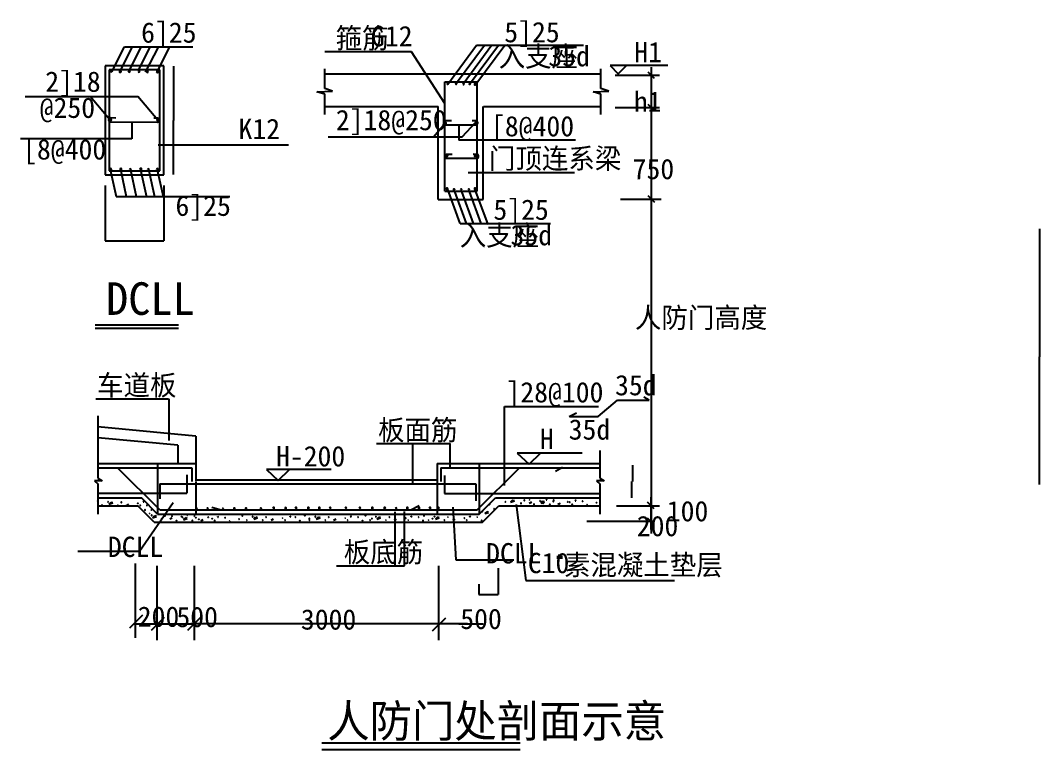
# Model space of a CAD drawing. Header units: metres. Extents: x 19583 to 79318, y 151850 to 193850.
# Drawn here: x 48193 to 60708, y 168159 to 177118 of the extents above; entities that cross this region are included whole.
import ezdxf

# ---------------------------------------------------------------- set-up
doc = ezdxf.new("R2010")
doc.units = ezdxf.units.M
for name, color, linetype in [('2', 2, 'Continuous'), ('3', 2, 'Continuous'), ('DIM1', 3, 'Continuous'), ('PDIM', 3, 'Continuous'), ('STEEL', 6, 'Continuous')]:
    doc.layers.add(name, color=color, linetype=linetype)
doc.dimstyles.get("Standard").update_dxf_attribs({"dimtxt": 2.5, "dimasz": 2.5, "dimexe": 1.25, "dimexo": 0.625, "dimtad": 1, "dimcen": 2.5, "dimazin": 3, "dimtfac": 1, "dimtmove": 0, "dimatfit": 3})

# ---------------------------------------------------------------- blocks, each defined once
blk = doc.blocks.new('*D18')
for p, q in [((54060.33, 170387.53), (54060.33, 170063.7)), ((53822.33, 170192.53), (53822.33, 170063.7)), ((53822.58, 170063.7), (53939.83, 170063.7)), ((53942.83, 170063.7), (54060.08, 170063.7))]:
    blk.add_line(p, q)
at = {"layer": 'Defpoints'}
for p in [(54060.33, 170387.53), (53822.33, 170192.53), (53822.33, 170063.7)]:
    blk.add_point(p, dxfattribs=at)
at = {"insert": (53941.33, 170063.7), "char_height": 1, "attachment_point": 5}
blk.add_mtext('200', dxfattribs=at)
blk = doc.blocks.new('*D21')
for p, q in [((50072.03, 176554.13), (50072.03, 175889.63)), ((50071.78, 175889.63), (50071.53, 175889.63)), ((50072.03, 175225.13), (50072.03, 175889.63)), ((50072.03, 175889.63), (50072.03, 175889.63)), ((50072.28, 175889.63), (50072.53, 175889.63))]:
    blk.add_line(p, q)
at = {"layer": 'Defpoints'}
for p in [(50072.03, 176554.13), (50072.03, 175889.63), (50072.03, 175225.13)]:
    blk.add_point(p, dxfattribs=at)
at = {"layer": '3', "insert": (50072.03, 175890.755), "char_height": 1, "attachment_point": 5}
blk.add_mtext('800', dxfattribs=at)
blk = doc.blocks.new('*D22')
for p, q in [((49235.03, 175090.13), (49235.03, 174409.13)), ((49955.03, 175090.13), (49955.03, 174409.13)), ((49235.28, 174409.13), (49593.53, 174409.13)), ((49596.53, 174409.13), (49954.78, 174409.13))]:
    blk.add_line(p, q)
at = {"layer": 'Defpoints'}
for p in [(49235.03, 175090.13), (49955.03, 175090.13), (49235.03, 174409.13)]:
    blk.add_point(p, dxfattribs=at)
at = {"insert": (49595.03, 174409.13), "char_height": 1, "attachment_point": 5}
blk.add_mtext('500', dxfattribs=at)
blk = doc.blocks.new('*D30')
for p, q in [((60707.91, 174555.85), (60707.91, 172986.06)), ((60707.66, 172986.06), (60707.41, 172986.06)), ((60707.91, 171416.27), (60707.91, 172986.06)), ((60707.91, 172986.06), (60707.91, 172986.06)), ((60708.16, 172986.06), (60708.41, 172986.06))]:
    blk.add_line(p, q)
at = {"layer": 'Defpoints'}
for p in [(60707.91, 174555.85), (60707.91, 172986.06), (60707.91, 171416.27)]:
    blk.add_point(p, dxfattribs=at)
at = {"insert": (60707.91, 172987.185), "char_height": 1, "attachment_point": 5}
blk.add_mtext('h', dxfattribs=at)
blk = doc.blocks.new('*D31')
for p, q in [((55707.93, 171653.13), (55707.93, 171452.13)), ((55704.43, 171452.13), (55701.68, 171452.13)), ((55701.93, 171251.13), (55701.93, 171452.13)), ((55708.18, 171452.13), (55705.43, 171452.13))]:
    blk.add_line(p, q)
at = {"layer": 'Defpoints'}
for p in [(55707.93, 171653.13), (55707.93, 171452.13), (55701.93, 171251.13)]:
    blk.add_point(p, dxfattribs=at)
at = {"insert": (55704.93, 171452.13), "char_height": 1, "attachment_point": 5}
blk.add_mtext('h', dxfattribs=at)

msp = doc.modelspace()

# ---------------------------------------------------------------- linework, layer by layer
for p, q in [((51929.12, 176282.65), (51929.12, 176521.89)), ((55322.18, 176282.65), (55322.18, 176521.89)), ((56142.88, 176563.35), (55433.77, 176563.35)), ((55433.77, 176563.35), (55533.77, 176463.35)), ((55533.77, 176463.35), (55633.77, 176563.35)), ((55979.63, 176404.13), (55899.63, 176484.13)), ((55939.63, 176544.13), (55939.63, 170813.89)), ((51929.12, 176461.43), (55309.33, 176461.43)), ((53403.67, 176362.39), (53801.17, 176362.39)), ((53403.67, 175019.47), (53403.67, 176362.39)), ((53801.17, 175019.47), (53801.17, 176362.39)), ((55497.63, 176444.13), (56039.63, 176444.13)), ((51832.84, 176241.54), (52024.08, 176248.08)), ((51929.12, 176213.5), (51832.84, 176241.54)), ((52024.08, 176248.08), (51929.12, 176282.65)), ((55225.9, 176241.54), (55417.14, 176248.08)), ((55322.18, 176213.5), (55225.9, 176241.54)), ((55417.14, 176248.08), (55322.18, 176282.65)), ((51929.12, 175960.24), (51929.12, 176213.5)), ((55322.18, 175960.24), (55322.18, 176213.5)), ((51931.24, 176061.43), (53323.67, 176061.43)), ((53323.67, 174917.59), (53323.67, 176061.43)), ((53876.17, 174917.59), (53876.17, 176061.43)), ((53881.17, 176061.43), (55309.33, 176061.43)), ((55497.63, 176046.13), (56039.63, 176046.13)), ((55979.63, 176006.13), (55899.63, 176086.13)), ((53403.67, 175019.47), (53801.17, 175019.47)), ((53323.67, 174917.59), (53876.17, 174917.59)), ((55563.63, 174921.13), (56061.63, 174921.13)), ((55981.43, 174881.13), (55901.43, 174961.13)), ((50127.32, 172031.63), (49145.33, 172123.47)), ((50127.32, 171897.63), (49145.33, 171989.47)), ((50348.32, 172010.97), (50127.32, 172031.63)), ((55933.93, 171259.13), (55933.93, 170864.13)), ((55514.43, 171153.13), (56041.43, 171153.13)), ((55973.93, 171119.13), (55893.93, 171199.13)), ((55973.93, 170924.13), (55893.93, 171004.13)), ((55148.63, 170964.13), (55973.63, 170964.13)), ((49601.5, 170445.38), (49601.5, 169534.32)), ((49869.3, 170416.68), (49869.3, 169505.62)), ((50328.3, 170416.68), (50328.3, 169505.62)), ((53328.3, 170416.68), (53328.3, 169505.62)), ((53328.3, 170416.68), (53328.3, 169505.62)), ((49535.5, 169654.32), (49695.5, 169814.32)), ((49803.3, 169625.62), (49963.3, 169785.62)), ((50248.3, 169625.62), (50408.3, 169785.62)), ((53255.3, 169618.62), (53415.3, 169778.62)), ((53684.3, 169705.62), (50284.3, 169705.62))]:
    msp.add_line(p, q)
for points in [[(53430.22, 176340.26, 1), (53445.22, 176340.26, 1)], [(53536.92, 176340.16, 1), (53551.92, 176340.16, 1)], [(53701.18, 176341.51, 1), (53716.18, 176341.51, 1)], [(53626.68, 176336.01, 1), (53641.68, 176336.01, 1)], [(53766.97, 176332.75, 1), (53781.97, 176332.75, 1)], [(53407.69, 175855.43, 1), (53422.69, 175855.43, 1)], [(53780.51, 175861.47, 1), (53795.51, 175861.47, 1)], [(53424.72, 175456.61, 1), (53439.72, 175456.61, 1)], [(53766.97, 175457.4, 1), (53781.97, 175457.4, 1)], [(53424.72, 175049.79, 1), (53439.72, 175049.79, 1)], [(53510.76, 175037.57, 1), (53525.76, 175037.57, 1)], [(53596.96, 175037.57, 1), (53611.96, 175037.57, 1)], [(53692.56, 175037.57, 1), (53707.56, 175037.57, 1)], [(53766.97, 175050.58, 1), (53781.97, 175050.58, 1)]]:
    msp.add_lwpolyline(points, format="xyb", close=True)
at = {"layer": '2'}
msp.add_line((51893.93, 168159.05), (54329.31, 168159.05), dxfattribs=at)
at = {"layer": '3'}
for p, q in [((49315.03, 176485.13), (49472.03, 176793.13)), ((49426.99, 176510.13), (49571.24, 176793.13)), ((49472.03, 176793.13), (50310.03, 176793.13)), ((49518.23, 176482.93), (49675.23, 176790.93)), ((49642.7, 176507.93), (49785.84, 176788.73)), ((49729.83, 176480.73), (49886.83, 176788.73)), ((49866.93, 176478.53), (50023.93, 176786.53)), ((52993.49, 176730.29), (51931.75, 176730.29)), ((53403.67, 176096.84), (52993.49, 176730.29)), ((53440.61, 176333.12), (53794.77, 176815.33)), ((53536.31, 176333.12), (53890.47, 176815.33)), ((53629.21, 176337.42), (53983.37, 176819.63)), ((53708.51, 176333.22), (54062.67, 176815.43)), ((53786.51, 176333.42), (54140.67, 176815.63)), ((53794.77, 176815.33), (55107.2, 176815.33)), ((49233.03, 176560.13), (49233.03, 175220.13)), ((49953.03, 176560.13), (49233.03, 176560.13)), ((49283.03, 176510.13), (49283.03, 175270.13)), ((49903.03, 176510.13), (49283.03, 176510.13)), ((49903.03, 175270.13), (49903.03, 176510.13)), ((49953.03, 175220.13), (49953.03, 176560.13)), ((48249.63, 176184.13), (49636.03, 176184.13)), ((49294.03, 175892.13), (49051.03, 176184.13)), ((49879.03, 175892.13), (49636.03, 176184.13)), ((49560.03, 175866.13), (49560.03, 175663.13)), ((53267.26, 175687.13), (53408.13, 175855.83)), ((53618.63, 175687.13), (53783.83, 175867.73)), ((53576.53, 175833.22), (53576.53, 175646.03)), ((49560.03, 175663.13), (48192.63, 175663.13)), ((51971.53, 175687.13), (53618.63, 175687.13)), ((55011.13, 175646.03), (53576.53, 175646.03)), ((49885.03, 175589.13), (51484.03, 175589.13)), ((49283.03, 175270.13), (49903.03, 175270.13)), ((49296.03, 175286.13), (49368.03, 174953.13)), ((49424.83, 175270.13), (49493.37, 174953.13)), ((49545.13, 175281.13), (49616.05, 174953.13)), ((49669.33, 175283.53), (49741.33, 174950.53)), ((49771.57, 175270.13), (49840.11, 174953.13)), ((49873.33, 175281.03), (49944.23, 174953.13)), ((53692.71, 175248.06), (54996.65, 175248.06)), ((49233.03, 175220.13), (49953.03, 175220.13)), ((53594.36, 174623.37), (53437.11, 175052.74)), ((53670.72, 174623.37), (53526.24, 175017.88)), ((53756.92, 174623.37), (53612.44, 175017.88)), ((53852.52, 174623.37), (53708.04, 175017.88)), ((53935.11, 174609.57), (53773.78, 175050.11)), ((49368.03, 174953.13), (50766.63, 174953.13)), ((53594.36, 174623.37), (54702.33, 174623.37)), ((49110.33, 173335.93), (50132.73, 173335.93)), ((49117.23, 172470.23), (50011.23, 172470.23)), ((50021.23, 171956.23), (50021.23, 172470.23)), ((55911.81, 172454.13), (55848.63, 172490.13)), ((54137.33, 172374.13), (55290.43, 172374.13)), ((54137.33, 171404.13), (54137.33, 172374.13)), ((55289.53, 172253.13), (55526.65, 172454.13)), ((55526.65, 172454.13), (55911.81, 172454.13)), ((49145.33, 172259.13), (49145.33, 171494.13)), ((54930.43, 172253.13), (55021.43, 172295.13)), ((54936.43, 172253.13), (55289.53, 172253.13)), ((52567.33, 171920.13), (53471.33, 171920.13)), ((53012.33, 171421.13), (53012.33, 171920.13)), ((53471.33, 171626.13), (53471.33, 171920.13)), ((55309.33, 171832.89), (55309.33, 171494.13)), ((49878.33, 171673.93), (49878.33, 171052.13)), ((50127.32, 171673.93), (50348.32, 171673.93)), ((53310.23, 171673.93), (53310.23, 171052.13)), ((53826.33, 171673.93), (53826.33, 171053.13)), ((54851.33, 171624.13), (54765.33, 171575.13)), ((49145.33, 171494.13), (49196.33, 171460.13)), ((55309.33, 171494.13), (55360.33, 171460.13)), ((49103.33, 171460.13), (49145.33, 171426.13)), ((49196.33, 171460.13), (49103.33, 171460.13)), ((49145.33, 171426.13), (49145.33, 171052.13)), ((55360.33, 171460.13), (55267.33, 171460.13)), ((55267.33, 171460.13), (55309.33, 171426.13)), ((55309.33, 171426.13), (55309.33, 171052.13)), ((54236.33, 171222.13), (54212.33, 171198.13)), ((54258.33, 171214.13), (54238.33, 171220.13)), ((54656.33, 171228.13), (54650.33, 171240.13)), ((54656.33, 171234.13), (54650.33, 171228.13)), ((54650.33, 171228.13), (54656.33, 171228.13)), ((55011.33, 171216.13), (55005.33, 171228.13)), ((55011.33, 171222.13), (55005.33, 171216.13)), ((55005.33, 171216.13), (55011.33, 171216.13)), ((49304.33, 171197.13), (49280.33, 171173.13)), ((49280.33, 171173.13), (49326.33, 171189.13)), ((49326.33, 171189.13), (49306.33, 171195.13)), ((49493.33, 171160.13), (49518.33, 171173.13)), ((49518.33, 171173.13), (49500.33, 171160.13)), ((49656.33, 170599.13), (50067.33, 171194.13)), ((49707.33, 171203.13), (49701.33, 171215.13)), ((49707.33, 171209.13), (49701.33, 171203.13)), ((49701.33, 171203.13), (49707.33, 171203.13)), ((50542.33, 171139.13), (50658.33, 171103.13)), ((52985.33, 171103.13), (53088.33, 171158.13)), ((53502.23, 171137.89), (53541.82, 170492.03)), ((54212.33, 171198.13), (54258.33, 171214.13)), ((54279.33, 171170.13), (54401.27, 170237.13)), ((54442.33, 171185.13), (54467.33, 171198.13)), ((54467.33, 171198.13), (54449.33, 171185.13)), ((54608.33, 171210.13), (54584.33, 171186.13)), ((54584.33, 171186.13), (54630.33, 171202.13)), ((54630.33, 171202.13), (54610.33, 171208.13)), ((54797.33, 171173.13), (54822.33, 171186.13)), ((54822.33, 171186.13), (54804.33, 171173.13)), ((49840.33, 171032.13), (49816.33, 171008.13)), ((49816.33, 171008.13), (49862.33, 171024.13)), ((49862.33, 171024.13), (49842.33, 171030.13)), ((50029.33, 170995.13), (50054.33, 171008.13)), ((50054.33, 171008.13), (50036.33, 170995.13)), ((50218.33, 171008.13), (50194.33, 170984.13)), ((50194.33, 170984.13), (50240.33, 171000.13)), ((50240.33, 171000.13), (50220.33, 171006.13)), ((50243.33, 171038.13), (50237.33, 171050.13)), ((50243.33, 171044.13), (50237.33, 171038.13)), ((50237.33, 171038.13), (50243.33, 171038.13)), ((50407.33, 170971.13), (50432.33, 170984.13)), ((50432.33, 170984.13), (50414.33, 170971.13)), ((50621.33, 171014.13), (50615.33, 171026.13)), ((50621.33, 171020.13), (50615.33, 171014.13)), ((50615.33, 171014.13), (50621.33, 171014.13)), ((51081.33, 171015.13), (51057.33, 170991.13)), ((51057.33, 170991.13), (51103.33, 171007.13)), ((51103.33, 171007.13), (51083.33, 171013.13)), ((51270.33, 170978.13), (51295.33, 170991.13)), ((51295.33, 170991.13), (51277.33, 170978.13)), ((51511.43, 171018.43), (51505.43, 171030.43)), ((51511.43, 171024.43), (51505.43, 171018.43)), ((51505.43, 171018.43), (51511.43, 171018.43)), ((51850.33, 171015.13), (51826.33, 170991.13)), ((51826.33, 170991.13), (51872.33, 171007.13)), ((51872.33, 171007.13), (51852.33, 171013.13)), ((52039.33, 170978.13), (52064.33, 170991.13)), ((52064.33, 170991.13), (52046.33, 170978.13)), ((52253.33, 171021.13), (52247.33, 171033.13)), ((52253.33, 171027.13), (52247.33, 171021.13)), ((52247.33, 171021.13), (52253.33, 171021.13)), ((52594.33, 171015.13), (52570.33, 170991.13)), ((52570.33, 170991.13), (52616.33, 171007.13)), ((52616.33, 171007.13), (52596.33, 171013.13)), ((52783.33, 170978.13), (52808.33, 170991.13)), ((52808.33, 170991.13), (52790.33, 170978.13)), ((52792.83, 170423.53), (52792.83, 171081.53)), ((52911.33, 170417.13), (52908.33, 171084.33)), ((52997.33, 171021.13), (52991.33, 171033.13)), ((52997.33, 171027.13), (52991.33, 171021.13)), ((52991.33, 171021.13), (52997.33, 171021.13)), ((53313.33, 171015.13), (53289.33, 170991.13)), ((53289.33, 170991.13), (53335.33, 171007.13)), ((53335.33, 171007.13), (53315.33, 171013.13)), ((53502.33, 170978.13), (53527.33, 170991.13)), ((53527.33, 170991.13), (53509.33, 170978.13)), ((53716.33, 171021.13), (53710.33, 171033.13)), ((53716.33, 171027.13), (53710.33, 171021.13)), ((53710.33, 171021.13), (53716.33, 171021.13)), ((53920.33, 171082.13), (53896.33, 171058.13)), ((53896.33, 171058.13), (53942.33, 171074.13)), ((53942.33, 171074.13), (53922.33, 171080.13)), ((48899.13, 170599.13), (49656.33, 170599.13)), ((53541.82, 170492.03), (54252.13, 170492.03)), ((54781.43, 170532.13), (54848.43, 170532.13)), ((54781.43, 170517.13), (54848.43, 170517.13)), ((54806.43, 170555.13), (54806.43, 170504.13)), ((54823.43, 170555.13), (54823.43, 170504.13)), ((52075.33, 170417.13), (52911.33, 170417.13)), ((54401.27, 170237.13), (56226.33, 170237.13))]:
    msp.add_line(p, q, dxfattribs=at)
for points in [[(49295.03, 176496.13, 1), (49315.03, 176496.13, 1)], [(49408.23, 176490.63, 1), (49428.23, 176490.63, 1)], [(49520.63, 176491.73, 1), (49540.63, 176491.73, 1)], [(49639.23, 176491.33, 1), (49659.23, 176491.33, 1)], [(49741.43, 176488.93, 1), (49761.43, 176488.93, 1)], [(49866.83, 176489.53, 1), (49886.83, 176489.53, 1)], [(49290.03, 175897.13, 1), (49310.03, 175897.13, 1)], [(49869.03, 175897.13, 1), (49889.03, 175897.13, 1)], [(49290.03, 175287.13, 1), (49310.03, 175287.13, 1)], [(49416.33, 175286.83, 1), (49436.33, 175286.83, 1)], [(49533.73, 175284.63, 1), (49553.73, 175284.63, 1)], [(49660.83, 175289.63, 1), (49680.83, 175289.63, 1)], [(49752.83, 175284.33, 1), (49772.83, 175284.33, 1)], [(49864.03, 175287.13, 1), (49884.03, 175287.13, 1)], [(49139.08, 171215.13, 1), (49141.58, 171215.13, 1)], [(54380.08, 171222.13, 1), (54382.58, 171222.13, 1)], [(54443.08, 171228.13, 1), (54445.58, 171228.13, 1)], [(54571.08, 171216.13, 1), (54573.58, 171216.13, 1)], [(54740.08, 171222.13, 1), (54742.58, 171222.13, 1)], [(49194.08, 171160.13, 1), (49196.58, 171160.13, 1)], [(49267.08, 171203.13, 1), (49269.58, 171203.13, 1)], [(49389.08, 171160.13, 1), (49391.58, 171160.13, 1)], [(49431.08, 171197.13, 1), (49433.58, 171197.13, 1)], [(49633.08, 171185.13, 1), (49635.58, 171185.13, 1)], [(49663.08, 171160.13, 1), (49665.58, 171160.13, 1)], [(49721.08, 171103.13, 1), (49723.58, 171103.13, 1)], [(49745.08, 171160.13, 1), (49747.58, 171160.13, 1)], [(49800.08, 171105.13, 1), (49802.58, 171105.13, 1)], [(50347.53, 171120.59, 1), (50362.53, 171120.59, 1)], [(50482.73, 171120.59, 1), (50497.73, 171120.59, 1)], [(50671.53, 171117.89, 1), (50686.53, 171117.89, 1)], [(50812.23, 171119.29, 1), (50827.23, 171119.29, 1)], [(50955.73, 171119.29, 1), (50970.73, 171119.29, 1)], [(51137.43, 171119.29, 1), (51152.43, 171119.29, 1)], [(51294.43, 171127.39, 1), (51309.43, 171127.39, 1)], [(51442.83, 171124.39, 1), (51457.83, 171124.39, 1)], [(51568.83, 171127.09, 1), (51583.83, 171127.09, 1)], [(51721.93, 171127.09, 1), (51736.93, 171127.09, 1)], [(51855.83, 171127.09, 1), (51870.83, 171127.09, 1)], [(51989.73, 171127.09, 1), (52004.73, 171127.09, 1)], [(52181.03, 171127.09, 1), (52196.03, 171127.09, 1)], [(52353.23, 171127.09, 1), (52368.23, 171127.09, 1)], [(52506.33, 171127.09, 1), (52521.33, 171127.09, 1)], [(52659.33, 171127.09, 1), (52674.33, 171127.09, 1)], [(52796.53, 171120.69, 1), (52811.53, 171120.69, 1)], [(52936.73, 171127.09, 1), (52951.73, 171127.09, 1)], [(53080.23, 171127.09, 1), (53095.23, 171127.09, 1)], [(53214.23, 171127.09, 1), (53229.23, 171127.09, 1)], [(53319.43, 171127.09, 1), (53334.43, 171127.09, 1)], [(53953.08, 171172.13, 1), (53955.58, 171172.13, 1)], [(54008.08, 171117.13, 1), (54010.58, 171117.13, 1)], [(54146.08, 171204.13, 1), (54148.58, 171204.13, 1)], [(54338.08, 171185.13, 1), (54340.58, 171185.13, 1)], [(54498.08, 171173.13, 1), (54500.58, 171173.13, 1)], [(54582.08, 171210.13, 1), (54584.58, 171210.13, 1)], [(54612.08, 171185.13, 1), (54614.58, 171185.13, 1)], [(54693.08, 171173.13, 1), (54695.58, 171173.13, 1)], [(54735.08, 171210.13, 1), (54737.58, 171210.13, 1)], [(54795.08, 171179.13, 1), (54797.58, 171179.13, 1)], [(54911.08, 171204.13, 1), (54913.58, 171204.13, 1)], [(54937.08, 171198.13, 1), (54939.58, 171198.13, 1)], [(54967.08, 171173.13, 1), (54969.58, 171173.13, 1)], [(55095.08, 171210.13, 1), (55097.58, 171210.13, 1)], [(55150.08, 171167.13, 1), (55152.58, 171167.13, 1)], [(55266.08, 171192.13, 1), (55268.58, 171192.13, 1)], [(49776.08, 171060.13, 1), (49778.58, 171060.13, 1)], [(49803.08, 171038.13, 1), (49805.58, 171038.13, 1)], [(49892.08, 171048.13, 1), (49894.58, 171048.13, 1)], [(49925.08, 170995.13, 1), (49927.58, 170995.13, 1)], [(49967.08, 171032.13, 1), (49969.58, 171032.13, 1)], [(50053.08, 171026.13, 1), (50055.58, 171026.13, 1)], [(50108.08, 170971.13, 1), (50110.58, 170971.13, 1)], [(50169.08, 171020.13, 1), (50171.58, 171020.13, 1)], [(50181.08, 171014.13, 1), (50183.58, 171014.13, 1)], [(50199.08, 170995.13, 1), (50201.58, 170995.13, 1)], [(50303.08, 170971.13, 1), (50305.58, 170971.13, 1)], [(50327.08, 171032.13, 1), (50329.58, 171032.13, 1)], [(50345.08, 171008.13, 1), (50347.58, 171008.13, 1)], [(50382.08, 170989.13, 1), (50384.58, 170989.13, 1)], [(50498.08, 171014.13, 1), (50500.58, 171014.13, 1)], [(50547.08, 170996.13, 1), (50549.58, 170996.13, 1)], [(50577.08, 170971.13, 1), (50579.58, 170971.13, 1)], [(50705.08, 171008.13, 1), (50707.58, 171008.13, 1)], [(50760.08, 170965.13, 1), (50762.58, 170965.13, 1)], [(50876.08, 170990.13, 1), (50878.58, 170990.13, 1)], [(50916.08, 171033.13, 1), (50918.58, 171033.13, 1)], [(50971.08, 170978.13, 1), (50973.58, 170978.13, 1)], [(51044.08, 171021.13, 1), (51046.58, 171021.13, 1)], [(51166.08, 170978.13, 1), (51168.58, 170978.13, 1)], [(51208.08, 171015.13, 1), (51210.58, 171015.13, 1)], [(51410.08, 171003.13, 1), (51412.58, 171003.13, 1)], [(51440.08, 170978.13, 1), (51442.58, 170978.13, 1)], [(51568.08, 171015.13, 1), (51570.58, 171015.13, 1)], [(51623.08, 170972.13, 1), (51625.58, 170972.13, 1)], [(51685.08, 171033.13, 1), (51687.58, 171033.13, 1)], [(51739.08, 170997.13, 1), (51741.58, 170997.13, 1)], [(51740.08, 170978.13, 1), (51742.58, 170978.13, 1)], [(51813.08, 171021.13, 1), (51815.58, 171021.13, 1)], [(51935.08, 170978.13, 1), (51937.58, 170978.13, 1)], [(51977.08, 171015.13, 1), (51979.58, 171015.13, 1)], [(52179.08, 171003.13, 1), (52181.58, 171003.13, 1)], [(52209.08, 170978.13, 1), (52211.58, 170978.13, 1)], [(52337.08, 171015.13, 1), (52339.58, 171015.13, 1)], [(52392.08, 170972.13, 1), (52394.58, 170972.13, 1)], [(52429.08, 171033.13, 1), (52431.58, 171033.13, 1)], [(52484.08, 170978.13, 1), (52486.58, 170978.13, 1)], [(52508.08, 170997.13, 1), (52510.58, 170997.13, 1)], [(52557.08, 171021.13, 1), (52559.58, 171021.13, 1)], [(52679.08, 170978.13, 1), (52681.58, 170978.13, 1)], [(52721.08, 171015.13, 1), (52723.58, 171015.13, 1)], [(52923.08, 171003.13, 1), (52925.58, 171003.13, 1)], [(52953.08, 170978.13, 1), (52955.58, 170978.13, 1)], [(53081.08, 171015.13, 1), (53083.58, 171015.13, 1)], [(53136.08, 170972.13, 1), (53138.58, 170972.13, 1)], [(53148.08, 171033.13, 1), (53150.58, 171033.13, 1)], [(53203.08, 170978.13, 1), (53205.58, 170978.13, 1)], [(53252.08, 170997.13, 1), (53254.58, 170997.13, 1)], [(53276.08, 171021.13, 1), (53278.58, 171021.13, 1)], [(53398.08, 170978.13, 1), (53400.58, 170978.13, 1)], [(53440.08, 171015.13, 1), (53442.58, 171015.13, 1)], [(53642.08, 171003.13, 1), (53644.58, 171003.13, 1)], [(53672.08, 170978.13, 1), (53674.58, 170978.13, 1)], [(53800.08, 171015.13, 1), (53802.58, 171015.13, 1)], [(53855.08, 170972.13, 1), (53857.58, 170972.13, 1)], [(53865.08, 171085.13, 1), (53867.58, 171085.13, 1)]]:
    msp.add_lwpolyline(points, format="xyb", close=True, dxfattribs=at)
msp.add_lwpolyline([(49110.33, 173377.93), (50132.73, 173377.93)], dxfattribs=at)
at = {"layer": 'DIM1'}
for p, q in [((50348.32, 172010.97), (50348.32, 171460.59)), ((50127.32, 171897.63), (50127.32, 171673.93)), ((55089.28, 171800.68), (54293.53, 171800.68)), ((54293.53, 171800.68), (54438.58, 171667.33)), ((54438.58, 171667.33), (54577.82, 171800.68)), ((49145.33, 171673.93), (50127.32, 171673.93)), ((49145.33, 171622.93), (50297.32, 171622.93)), ((49904.85, 171103.93), (49385.85, 171622.93)), ((50297.32, 171622.93), (50297.32, 171452.93)), ((52008.68, 171600.48), (51212.93, 171600.48)), ((51212.93, 171600.48), (51357.97, 171467.13)), ((51357.97, 171467.13), (51497.22, 171600.48)), ((53310.23, 171673.93), (55309.33, 171673.93)), ((53357.32, 171622.93), (55309.33, 171622.93)), ((53357.32, 171622.93), (53357.32, 171452.93)), ((53800.89, 171103.93), (54319.89, 171622.93)), ((50236.32, 171536.93), (50236.32, 171310.93)), ((50348.32, 171473.93), (53310.23, 171473.93)), ((53401.32, 171528.93), (53401.32, 171303.93)), ((49904.32, 171422.93), (53786.42, 171422.93)), ((49904.32, 171422.93), (49904.32, 171239.93)), ((50348.32, 171452.93), (50348.32, 171052.93)), ((53786.42, 171422.93), (53786.42, 171215.93)), ((49145.33, 171310.93), (50236.32, 171310.93)), ((49145.33, 171252.93), (49678.32, 171252.93)), ((49878.32, 171052.93), (49678.32, 171252.93)), ((53401.32, 171303.93), (55309.33, 171303.93)), ((53827.32, 171052.93), (54027.32, 171252.93)), ((54027.32, 171252.93), (55309.33, 171252.93)), ((49145.33, 171152.93), (49636.9, 171152.93)), ((49836.9, 170952.93), (49636.9, 171152.93)), ((49904.85, 171103.93), (53800.89, 171103.93)), ((53868.74, 170952.93), (54068.74, 171152.93)), ((54068.74, 171152.93), (55309.33, 171152.93)), ((49878.32, 171052.93), (53827.32, 171052.93)), ((49836.9, 170952.93), (53868.74, 170952.93))]:
    msp.add_line(p, q, dxfattribs=at)
at = {"layer": 'PDIM'}
for p, q in [((49583.3, 169705.62), (50328.3, 169705.62)), ((53576.3, 169705.62), (53876.3, 169705.62)), ((51893.93, 168243.38), (54329.31, 168243.38))]:
    msp.add_line(p, q, dxfattribs=at)
at = {"layer": 'STEEL'}
for points in [[(49364.78, 175918.85), (49300.39, 175919.62, 1), (49299.8, 175870.96), (49874.23, 175867.05, 1), (49874.81, 175915.71), (49830.5, 175916.24)], [(53486.48, 175882.65), (53422.09, 175883.42, 1), (53421.5, 175834.76), (53785.93, 175834.45, 1), (53786.51, 175883.11), (53742.2, 175883.64)], [(53495.98, 175471.75), (53431.59, 175472.52, 1), (53431, 175423.86), (53795.43, 175423.55, 1), (53796.01, 175472.21), (53751.7, 175472.74)]]:
    msp.add_lwpolyline(points, format="xyb", dxfattribs=at)

# ---------------------------------------------------------------- texts
for s, p in [('H1', (55730.74, 176603.82)), ('H ', (54572.04, 171851.32)), ('H-200', (51331.14, 171638.81))]:
    msp.add_text(s, height=250).set_placement(p)
at = {"char_height": 250, "attachment_point": 1}
for s, insert in [('h1', (55724.73, 176245.13)), ('750', (55710.93, 175417.23)), ('人防门高度', (55738.73, 173591.63)), ('100', (56129.93, 171214.13)), ('200', (55761.73, 171031.13)), ('200', (49633.52, 169917.88)), ('500', (50108.32, 169914.08)), ('\\A1;3000', (51636.82, 169883.58)), ('500', (53594.32, 169890.58))]:
    msp.add_mtext(s, dxfattribs=dict(at, insert=insert))
at = {"layer": '3'}
for s, p in [('6]25', (49675.29, 176844.08)), ('5]25', (54134.89, 176849.08)), ('箍筋', (52064.32, 176775.79)), ('G12', (52498.03, 176800.17)), ('入支座', (54065.53, 176550.19)), ('35d', (54675.62, 176554.04)), ('2]18', (48498.09, 176241.08)), ('@250', (48429.89, 175920.08)), ('2]18@250', (52066.69, 175769.08)), ('K12', (50871.29, 175660.08)), ('[8@400', (53971.79, 175693.48)), ('[8@400', (48226.39, 175408.88)), ('门顶连系梁', (53946.82, 175296.79)), ('6]25', (50097.29, 174716.58)), ('5]25', (54001.09, 174668.08)), ('入支座', (53587.23, 174351.29)), ('35d', (54211.42, 174355.04)), ('车道板', (49134.23, 172511.23)), ('35d', (55494.74, 172511.92)), (']28@100', (54161.54, 172425.02)), ('板面筋', (52584.33, 171961.13)), ('35d', (54925.54, 171967.52)), ('板底筋', (52163.33, 170462.13)), ('C10', (54423.54, 170327.02)), ('素混凝土垫层', (54867.43, 170303.13))]:
    msp.add_text(s, height=250, dxfattribs=at).set_placement(p)
at = {"layer": '3', "char_height": 250, "attachment_point": 1}
for insert in [(49266.52, 170775.68), (53911.32, 170696.38)]:
    msp.add_mtext('DCLL', dxfattribs=dict(at, insert=insert))
at = {"layer": 'PDIM'}
for s, p in [('DCLL', (49244.95, 173500.47)), ('人防门处剖面示意', (51961.69, 168311.03))]:
    msp.add_text(s, height=400, dxfattribs=at).set_placement(p)

# ---------------------------------------------------------------- dimensions: what is measured, and where the dimension line sits
for base, p1, p2, text, picture, middle in [((49235.03, 174409.13), (49235.03, 175090.13), (49955.03, 175090.13), '500', '*D22', (49595.03, 174409.13)), ((60707.91, 172986.06), (60707.91, 174555.85), (60707.91, 171416.27), 'h', '*D30', (60707.91, 172987.185)), ((55707.93, 171452.13), (55707.93, 171653.13), (55701.93, 171251.13), 'h', '*D31', (55704.93, 171452.13)), ((53822.33, 170063.7), (53822.33, 170192.53), (54060.33, 170387.53), '200', '*D18', (53941.33, 170063.7))]:
    dim = msp.add_linear_dim(base=base, p1=p1, p2=p2, text=text, dimstyle='Standard')
    dim.commit()
    dim.dimension.update_dxf_attribs({"geometry": picture, "text_midpoint": middle})
at = {"layer": '3'}
dim = msp.add_linear_dim(base=(50072.03, 175889.63), p1=(50072.03, 176554.13), p2=(50072.03, 175225.13), text='800', dimstyle='Standard', dxfattribs=at)
dim.commit()
dim.dimension.update_dxf_attribs({"geometry": '*D21', "text_midpoint": (50072.03, 175890.755)})

doc.saveas('drawing.dxf')
